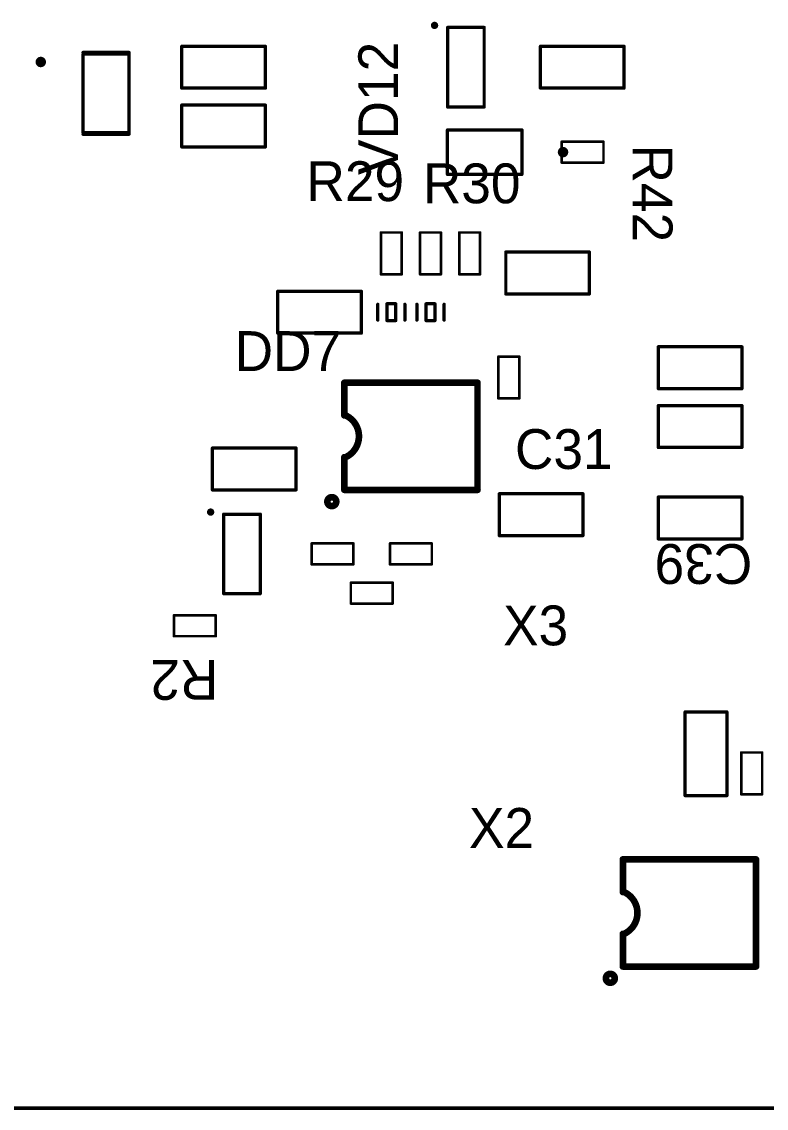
# Model space of a CAD drawing. Extents: x 3177 to 3597, y 105 to 402.
# Drawn here: x 3285.03 to 3313.54, y 282.22 to 323.81 of the extents above; entities that cross this region are included whole.
import ezdxf

# ---------------------------------------------------------------- set-up
doc = ezdxf.new("R2010")
doc.units = 0
doc.header["$MEASUREMENT"] = 0
doc.layers.get('0').update_dxf_attribs({"linetype": 'CONTINUOUS'})
for name, color, linetype in [('KeepOutLayer', 6, 'CONTINUOUS'), ('Mechanical13', 56, 'CONTINUOUS'), ('TopOverlay', 2, 'CONTINUOUS')]:
    doc.layers.add(name, color=color, linetype=linetype)

# ---------------------------------------------------------------- blocks, each defined once
blk = doc.blocks.new('CAP3216X125N_15')
at = {"layer": 'Mechanical13', "const_width": 0.127}
for points in [[(-1.6, 0.8), (-1.6, -0.8)], [(-1.6, 0.8), (1.6, 0.8)], [(1.6, 0.8), (1.6, -0.8)], [(-1.6, -0.8), (1.6, -0.8)]]:
    blk.add_lwpolyline(points, dxfattribs=at)
at = {"layer": 'Mechanical13', "const_width": 0.0635}
for points in [[(-1.632, 0.8, 1), (-1.568, 0.8, 1)], [(-1.632, 0.8, 1), (-1.568, 0.8, 1)], [(1.568, 0.8, 1), (1.632, 0.8, 1)], [(1.568, 0.8, 1), (1.632, 0.8, 1)], [(-1.632, -0.8, 1), (-1.568, -0.8, 1)], [(-1.632, -0.8, 1), (-1.568, -0.8, 1)], [(1.568, -0.8, 1), (1.632, -0.8, 1)], [(1.568, -0.8, 1), (1.632, -0.8, 1)]]:
    blk.add_lwpolyline(points, format="xyb", close=True, dxfattribs=at)
blk = doc.blocks.new('CAP3216X125N_18')
at = {"layer": 'Mechanical13', "const_width": 0.127}
for points in [[(-1.6, -0.8), (-1.6, 0.8)], [(-1.6, 0.8), (1.6, 0.8)], [(1.6, -0.8), (1.6, 0.8)], [(-1.6, -0.8), (1.6, -0.8)]]:
    blk.add_lwpolyline(points, dxfattribs=at)
at = {"layer": 'Mechanical13', "const_width": 0.0635}
for points in [[(-1.632, 0.8, 1), (-1.568, 0.8, 1)], [(-1.632, 0.8, 1), (-1.568, 0.8, 1)], [(1.568, 0.8, 1), (1.632, 0.8, 1)], [(1.568, 0.8, 1), (1.632, 0.8, 1)], [(-1.632, -0.8, 1), (-1.568, -0.8, 1)], [(-1.632, -0.8, 1), (-1.568, -0.8, 1)], [(1.568, -0.8, 1), (1.632, -0.8, 1)], [(1.568, -0.8, 1), (1.632, -0.8, 1)]]:
    blk.add_lwpolyline(points, format="xyb", close=True, dxfattribs=at)
blk = doc.blocks.new('CAP3216X125N_26')
at = {"layer": 'Mechanical13', "const_width": 0.127}
for points in [[(-1.6, -0.8), (-1.6, 0.8)], [(-1.6, 0.8), (1.6, 0.8)], [(1.6, -0.8), (1.6, 0.8)], [(-1.6, -0.8), (1.6, -0.8)]]:
    blk.add_lwpolyline(points, dxfattribs=at)
at = {"layer": 'Mechanical13', "const_width": 0.0635}
for points in [[(-1.632, 0.8, 1), (-1.568, 0.8, 1)], [(-1.632, 0.8, 1), (-1.568, 0.8, 1)], [(1.568, 0.8, 1), (1.632, 0.8, 1)], [(1.568, 0.8, 1), (1.632, 0.8, 1)], [(-1.632, -0.8, 1), (-1.568, -0.8, 1)], [(-1.632, -0.8, 1), (-1.568, -0.8, 1)], [(1.568, -0.8, 1), (1.632, -0.8, 1)], [(1.568, -0.8, 1), (1.632, -0.8, 1)]]:
    blk.add_lwpolyline(points, format="xyb", close=True, dxfattribs=at)
blk = doc.blocks.new('CAP3216X125N_29')
at = {"layer": 'Mechanical13', "const_width": 0.127}
for points in [[(-1.6, -0.8), (-1.6, 0.8)], [(-1.6, 0.8), (1.6, 0.8)], [(1.6, -0.8), (1.6, 0.8)], [(-1.6, -0.8), (1.6, -0.8)]]:
    blk.add_lwpolyline(points, dxfattribs=at)
at = {"layer": 'Mechanical13', "const_width": 0.0635}
for points in [[(-1.632, 0.8, 1), (-1.568, 0.8, 1)], [(-1.632, 0.8, 1), (-1.568, 0.8, 1)], [(1.568, 0.8, 1), (1.632, 0.8, 1)], [(1.568, 0.8, 1), (1.632, 0.8, 1)], [(-1.632, -0.8, 1), (-1.568, -0.8, 1)], [(-1.632, -0.8, 1), (-1.568, -0.8, 1)], [(1.568, -0.8, 1), (1.632, -0.8, 1)], [(1.568, -0.8, 1), (1.632, -0.8, 1)]]:
    blk.add_lwpolyline(points, format="xyb", close=True, dxfattribs=at)
blk = doc.blocks.new('CAP3216X125N_31')
at = {"layer": 'Mechanical13', "const_width": 0.127}
for points in [[(-1.6, -0.8), (-1.6, 0.8)], [(-1.6, 0.8), (1.6, 0.8)], [(1.6, -0.8), (1.6, 0.8)], [(-1.6, -0.8), (1.6, -0.8)]]:
    blk.add_lwpolyline(points, dxfattribs=at)
at = {"layer": 'Mechanical13', "const_width": 0.0635}
for points in [[(-1.632, 0.8, 1), (-1.568, 0.8, 1)], [(-1.632, 0.8, 1), (-1.568, 0.8, 1)], [(1.568, 0.8, 1), (1.632, 0.8, 1)], [(1.568, 0.8, 1), (1.632, 0.8, 1)], [(-1.632, -0.8, 1), (-1.568, -0.8, 1)], [(-1.632, -0.8, 1), (-1.568, -0.8, 1)], [(1.568, -0.8, 1), (1.632, -0.8, 1)], [(1.568, -0.8, 1), (1.632, -0.8, 1)]]:
    blk.add_lwpolyline(points, format="xyb", close=True, dxfattribs=at)
blk = doc.blocks.new('CAP3216X125N_38')
at = {"layer": 'Mechanical13', "const_width": 0.127}
for points in [[(-1.6, -0.8), (-1.6, 0.8)], [(-1.6, 0.8), (1.6, 0.8)], [(1.6, -0.8), (1.6, 0.8)], [(-1.6, -0.8), (1.6, -0.8)]]:
    blk.add_lwpolyline(points, dxfattribs=at)
at = {"layer": 'Mechanical13', "const_width": 0.0635}
for points in [[(-1.632, 0.8, 1), (-1.568, 0.8, 1)], [(-1.632, 0.8, 1), (-1.568, 0.8, 1)], [(1.568, 0.8, 1), (1.632, 0.8, 1)], [(1.568, 0.8, 1), (1.632, 0.8, 1)], [(-1.632, -0.8, 1), (-1.568, -0.8, 1)], [(-1.632, -0.8, 1), (-1.568, -0.8, 1)], [(1.568, -0.8, 1), (1.632, -0.8, 1)], [(1.568, -0.8, 1), (1.632, -0.8, 1)]]:
    blk.add_lwpolyline(points, format="xyb", close=True, dxfattribs=at)
blk = doc.blocks.new('CAP3216X125N_39')
at = {"layer": 'Mechanical13', "const_width": 0.127}
for points in [[(-1.6, 0.8), (-1.6, -0.8)], [(1.6, 0.8), (-1.6, 0.8)], [(1.6, 0.8), (1.6, -0.8)], [(1.6, -0.8), (-1.6, -0.8)]]:
    blk.add_lwpolyline(points, dxfattribs=at)
at = {"layer": 'Mechanical13', "const_width": 0.0635}
for points in [[(-1.632, 0.8, 1), (-1.568, 0.8, 1)], [(-1.632, 0.8, 1), (-1.568, 0.8, 1)], [(1.568, 0.8, 1), (1.632, 0.8, 1)], [(1.568, 0.8, 1), (1.632, 0.8, 1)], [(-1.632, -0.8, 1), (-1.568, -0.8, 1)], [(-1.632, -0.8, 1), (-1.568, -0.8, 1)], [(1.568, -0.8, 1), (1.632, -0.8, 1)], [(1.568, -0.8, 1), (1.632, -0.8, 1)]]:
    blk.add_lwpolyline(points, format="xyb", close=True, dxfattribs=at)
blk = doc.blocks.new('CAP3216X125N_40')
at = {"layer": 'Mechanical13', "const_width": 0.127}
for points in [[(-1.6, 0.8), (-1.6, -0.8)], [(1.6, 0.8), (-1.6, 0.8)], [(1.6, 0.8), (1.6, -0.8)], [(1.6, -0.8), (-1.6, -0.8)]]:
    blk.add_lwpolyline(points, dxfattribs=at)
at = {"layer": 'Mechanical13', "const_width": 0.0635}
for points in [[(-1.632, 0.8, 1), (-1.568, 0.8, 1)], [(-1.632, 0.8, 1), (-1.568, 0.8, 1)], [(1.568, 0.8, 1), (1.632, 0.8, 1)], [(1.568, 0.8, 1), (1.632, 0.8, 1)], [(-1.632, -0.8, 1), (-1.568, -0.8, 1)], [(-1.632, -0.8, 1), (-1.568, -0.8, 1)], [(1.568, -0.8, 1), (1.632, -0.8, 1)], [(1.568, -0.8, 1), (1.632, -0.8, 1)]]:
    blk.add_lwpolyline(points, format="xyb", close=True, dxfattribs=at)
blk = doc.blocks.new('CAP3216X125N_41')
at = {"layer": 'Mechanical13', "const_width": 0.127}
for points in [[(-1.6, -0.8), (-1.6, 0.8)], [(-1.6, 0.8), (1.6, 0.8)], [(1.6, -0.8), (1.6, 0.8)], [(-1.6, -0.8), (1.6, -0.8)]]:
    blk.add_lwpolyline(points, dxfattribs=at)
at = {"layer": 'Mechanical13', "const_width": 0.0635}
for points in [[(-1.632, 0.8, 1), (-1.568, 0.8, 1)], [(-1.632, 0.8, 1), (-1.568, 0.8, 1)], [(1.568, 0.8, 1), (1.632, 0.8, 1)], [(1.568, 0.8, 1), (1.632, 0.8, 1)], [(-1.632, -0.8, 1), (-1.568, -0.8, 1)], [(-1.632, -0.8, 1), (-1.568, -0.8, 1)], [(1.568, -0.8, 1), (1.632, -0.8, 1)], [(1.568, -0.8, 1), (1.632, -0.8, 1)]]:
    blk.add_lwpolyline(points, format="xyb", close=True, dxfattribs=at)
blk = doc.blocks.new('CAP3216X125N_42')
at = {"layer": 'Mechanical13', "const_width": 0.127}
for points in [[(-1.6, 0.8), (-1.6, -0.8)], [(1.6, 0.8), (-1.6, 0.8)], [(1.6, 0.8), (1.6, -0.8)], [(1.6, -0.8), (-1.6, -0.8)]]:
    blk.add_lwpolyline(points, dxfattribs=at)
at = {"layer": 'Mechanical13', "const_width": 0.0635}
for points in [[(-1.632, 0.8, 1), (-1.568, 0.8, 1)], [(-1.632, 0.8, 1), (-1.568, 0.8, 1)], [(1.568, 0.8, 1), (1.632, 0.8, 1)], [(1.568, 0.8, 1), (1.632, 0.8, 1)], [(-1.632, -0.8, 1), (-1.568, -0.8, 1)], [(-1.632, -0.8, 1), (-1.568, -0.8, 1)], [(1.568, -0.8, 1), (1.632, -0.8, 1)], [(1.568, -0.8, 1), (1.632, -0.8, 1)]]:
    blk.add_lwpolyline(points, format="xyb", close=True, dxfattribs=at)
blk = doc.blocks.new('CAP3216X125N_43')
at = {"layer": 'Mechanical13', "const_width": 0.127}
for points in [[(-1.6, 0.8), (-1.6, -0.8)], [(1.6, 0.8), (-1.6, 0.8)], [(1.6, 0.8), (1.6, -0.8)], [(1.6, -0.8), (-1.6, -0.8)]]:
    blk.add_lwpolyline(points, dxfattribs=at)
at = {"layer": 'Mechanical13', "const_width": 0.0635}
for points in [[(-1.632, 0.8, 1), (-1.568, 0.8, 1)], [(-1.632, 0.8, 1), (-1.568, 0.8, 1)], [(1.568, 0.8, 1), (1.632, 0.8, 1)], [(1.568, 0.8, 1), (1.632, 0.8, 1)], [(-1.632, -0.8, 1), (-1.568, -0.8, 1)], [(-1.632, -0.8, 1), (-1.568, -0.8, 1)], [(1.568, -0.8, 1), (1.632, -0.8, 1)], [(1.568, -0.8, 1), (1.632, -0.8, 1)]]:
    blk.add_lwpolyline(points, format="xyb", close=True, dxfattribs=at)
blk = doc.blocks.new('ESOP_8_L4_9_W3_9_P1_27_LS6_0_BL_EP_54')
at = {"layer": 'TopOverlay', "const_width": 0.254}
for points in [[(-2.288, 2.05), (2.812, 2.05)], [(-2.288, 0.8), (-2.288, 2.05)], [(2.811, -2.05), (2.811, 2.05)], [(-2.288, -2.05), (-2.288, -0.8)], [(-2.289, -2.05), (2.811, -2.05)]]:
    blk.add_lwpolyline(points, dxfattribs=at)
at = {"layer": 'TopOverlay'}
for points, const_width in [([(-2.352, 2.05, 1), (-2.225, 2.05, 1)], 0.127), ([(-2.352, 2.05, 1), (-2.225, 2.05, 1)], 0.127), ([(2.748, 2.05, 1), (2.875, 2.05, 1)], 0.127), ([(2.748, 2.05, 1), (2.875, 2.05, 1)], 0.127), ([(-2.352, 0.8, 1), (-2.225, 0.8, 1)], 0.127), ([(-2.302, 0.8, 1), (-2.175, 0.8, 1)], 0.127), ([(-2.352, -0.8, 1), (-2.225, -0.8, 1)], 0.127), ([(-2.302, -0.8, 1), (-2.175, -0.8, 1)], 0.127), ([(-2.352, -2.05, 1), (-2.225, -2.05, 1)], 0.127), ([(-2.352, -2.05, 1), (-2.225, -2.05, 1)], 0.127), ([(2.748, -2.05, 1), (2.875, -2.05, 1)], 0.127), ([(2.748, -2.05, 1), (2.875, -2.05, 1)], 0.127), ([(-2.598, -2.5, 1), (-2.939, -2.5, 1)], 0.254), ([(-3.002, -2.5, 1), (-2.875, -2.5, 1)], 0.127), ([(-2.662, -2.5, 1), (-2.535, -2.5, 1)], 0.127)]:
    blk.add_lwpolyline(points, format="xyb", close=True, dxfattribs=dict(at, const_width=const_width))
at = {"layer": 'TopOverlay', "const_width": 0.254}
blk.add_lwpolyline([(-2.238, 0.8, -0.63549), (-2.238, -0.8)], format="xyb", dxfattribs=at)
blk = doc.blocks.new('SOT95P280X145_5N_56')
at = {"layer": 'Mechanical13'}
for points, const_width in [([(-2.4, 1.2, 1), (-2.6, 1.2, 1)], 0.2), ([(-2.65, 1.2, 1), (-2.55, 1.2, 1)], 0.1), ([(-2.45, 1.2, 1), (-2.35, 1.2, 1)], 0.1), ([(-0.912, 1.5, 1), (-0.848, 1.5, 1)], 0.0635), ([(-0.912, 1.5, 1), (-0.848, 1.5, 1)], 0.0635), ([(0.848, 1.5, 1), (0.912, 1.5, 1)], 0.0635), ([(0.848, 1.5, 1), (0.912, 1.5, 1)], 0.0635), ([(-0.912, -1.5, 1), (-0.848, -1.5, 1)], 0.0635), ([(-0.912, -1.5, 1), (-0.848, -1.5, 1)], 0.0635), ([(0.848, -1.5, 1), (0.912, -1.5, 1)], 0.0635), ([(0.848, -1.5, 1), (0.912, -1.5, 1)], 0.0635)]:
    blk.add_lwpolyline(points, format="xyb", close=True, dxfattribs=dict(at, const_width=const_width))
at = {"layer": 'Mechanical13', "const_width": 0.127}
for points in [[(-0.88, 1.5), (0.88, 1.5)], [(-0.88, -1.5), (-0.88, 1.5)], [(0.88, -1.5), (0.88, 1.5)], [(-0.88, -1.5), (0.88, -1.5)]]:
    blk.add_lwpolyline(points, dxfattribs=at)
at = {"layer": 'TopOverlay'}
for points, const_width in [([(-2.4, 1.2, 1), (-2.6, 1.2, 1)], 0.2), ([(-2.65, 1.2, 1), (-2.55, 1.2, 1)], 0.1), ([(-2.45, 1.2, 1), (-2.35, 1.2, 1)], 0.1), ([(-0.912, 1.564, 1), (-0.848, 1.564, 1)], 0.0635), ([(0.848, 1.564, 1), (0.912, 1.564, 1)], 0.0635), ([(-0.912, -1.564, 1), (-0.848, -1.564, 1)], 0.0635), ([(0.848, -1.564, 1), (0.912, -1.564, 1)], 0.0635)]:
    blk.add_lwpolyline(points, format="xyb", close=True, dxfattribs=dict(at, const_width=const_width))
at = {"layer": 'TopOverlay', "const_width": 0.127}
for points in [[(-0.88, 1.564), (0.88, 1.564)], [(-0.88, -1.564), (0.88, -1.564)]]:
    blk.add_lwpolyline(points, dxfattribs=at)
blk = doc.blocks.new('ESOP_8_L4_9_W3_9_P1_27_LS6_0_BL_EP_57')
at = {"layer": 'TopOverlay', "const_width": 0.254}
for points in [[(-2.288, 2.05), (2.812, 2.05)], [(-2.288, 0.8), (-2.288, 2.05)], [(2.811, -2.05), (2.811, 2.05)], [(-2.288, -2.05), (-2.288, -0.8)], [(-2.289, -2.05), (2.811, -2.05)]]:
    blk.add_lwpolyline(points, dxfattribs=at)
at = {"layer": 'TopOverlay'}
for points, const_width in [([(-2.352, 2.05, 1), (-2.225, 2.05, 1)], 0.127), ([(-2.352, 2.05, 1), (-2.225, 2.05, 1)], 0.127), ([(2.748, 2.05, 1), (2.875, 2.05, 1)], 0.127), ([(2.748, 2.05, 1), (2.875, 2.05, 1)], 0.127), ([(-2.352, 0.8, 1), (-2.225, 0.8, 1)], 0.127), ([(-2.302, 0.8, 1), (-2.175, 0.8, 1)], 0.127), ([(-2.352, -0.8, 1), (-2.225, -0.8, 1)], 0.127), ([(-2.302, -0.8, 1), (-2.175, -0.8, 1)], 0.127), ([(-2.352, -2.05, 1), (-2.225, -2.05, 1)], 0.127), ([(-2.352, -2.05, 1), (-2.225, -2.05, 1)], 0.127), ([(2.748, -2.05, 1), (2.875, -2.05, 1)], 0.127), ([(2.748, -2.05, 1), (2.875, -2.05, 1)], 0.127), ([(-2.598, -2.5, 1), (-2.939, -2.5, 1)], 0.254), ([(-3.002, -2.5, 1), (-2.875, -2.5, 1)], 0.127), ([(-2.662, -2.5, 1), (-2.535, -2.5, 1)], 0.127)]:
    blk.add_lwpolyline(points, format="xyb", close=True, dxfattribs=dict(at, const_width=const_width))
at = {"layer": 'TopOverlay', "const_width": 0.254}
blk.add_lwpolyline([(-2.238, 0.8, -0.63549), (-2.238, -0.8)], format="xyb", dxfattribs=at)
blk = doc.blocks.new('___0603_62')
at = {"layer": 'KeepOutLayer', "const_width": 0.1}
for points in [[(-0.8, 0.4), (-0.8, -0.4)], [(0.8, 0.4), (-0.8, 0.4)], [(0.8, 0.4), (0.8, -0.4)], [(0.8, -0.4), (-0.8, -0.4)]]:
    blk.add_lwpolyline(points, dxfattribs=at)
at = {"layer": 'KeepOutLayer', "const_width": 0.05}
for points in [[(-0.825, 0.4, 1), (-0.775, 0.4, 1)], [(-0.825, 0.4, 1), (-0.775, 0.4, 1)], [(0.775, 0.4, 1), (0.825, 0.4, 1)], [(0.775, 0.4, 1), (0.825, 0.4, 1)], [(-0.825, -0.4, 1), (-0.775, -0.4, 1)], [(-0.825, -0.4, 1), (-0.775, -0.4, 1)], [(0.775, -0.4, 1), (0.825, -0.4, 1)], [(0.775, -0.4, 1), (0.825, -0.4, 1)]]:
    blk.add_lwpolyline(points, format="xyb", close=True, dxfattribs=at)
at = {"layer": 'TopOverlay', "const_width": 0.1}
for points in [[(0.25, 0.4), (-0.25, 0.4)], [(0.25, -0.4), (-0.25, -0.4)]]:
    blk.add_lwpolyline(points, dxfattribs=at)
at = {"layer": 'TopOverlay', "const_width": 0.05}
for points in [[(-0.275, 0.4, 1), (-0.225, 0.4, 1)], [(0.225, 0.4, 1), (0.275, 0.4, 1)], [(-0.275, -0.4, 1), (-0.225, -0.4, 1)], [(0.225, -0.4, 1), (0.275, -0.4, 1)]]:
    blk.add_lwpolyline(points, format="xyb", close=True, dxfattribs=at)
blk = doc.blocks.new('___0603_63')
at = {"layer": 'KeepOutLayer', "const_width": 0.1}
for points in [[(-0.8, -0.4), (-0.8, 0.4)], [(-0.8, 0.4), (0.8, 0.4)], [(0.8, -0.4), (0.8, 0.4)], [(-0.8, -0.4), (0.8, -0.4)]]:
    blk.add_lwpolyline(points, dxfattribs=at)
at = {"layer": 'KeepOutLayer', "const_width": 0.05}
for points in [[(-0.825, 0.4, 1), (-0.775, 0.4, 1)], [(-0.825, 0.4, 1), (-0.775, 0.4, 1)], [(0.775, 0.4, 1), (0.825, 0.4, 1)], [(0.775, 0.4, 1), (0.825, 0.4, 1)], [(-0.825, -0.4, 1), (-0.775, -0.4, 1)], [(-0.825, -0.4, 1), (-0.775, -0.4, 1)], [(0.775, -0.4, 1), (0.825, -0.4, 1)], [(0.775, -0.4, 1), (0.825, -0.4, 1)]]:
    blk.add_lwpolyline(points, format="xyb", close=True, dxfattribs=at)
at = {"layer": 'TopOverlay', "const_width": 0.1}
for points in [[(-0.25, 0.4), (0.25, 0.4)], [(-0.25, -0.4), (0.25, -0.4)]]:
    blk.add_lwpolyline(points, dxfattribs=at)
at = {"layer": 'TopOverlay', "const_width": 0.05}
for points in [[(-0.275, 0.4, 1), (-0.225, 0.4, 1)], [(0.225, 0.4, 1), (0.275, 0.4, 1)], [(-0.275, -0.4, 1), (-0.225, -0.4, 1)], [(0.225, -0.4, 1), (0.275, -0.4, 1)]]:
    blk.add_lwpolyline(points, format="xyb", close=True, dxfattribs=at)
blk = doc.blocks.new('___0603_68')
at = {"layer": 'KeepOutLayer', "const_width": 0.1}
for points in [[(-0.8, 0.4), (-0.8, -0.4)], [(-0.8, 0.4), (0.8, 0.4)], [(0.8, 0.4), (0.8, -0.4)], [(-0.8, -0.4), (0.8, -0.4)]]:
    blk.add_lwpolyline(points, dxfattribs=at)
at = {"layer": 'KeepOutLayer', "const_width": 0.05}
for points in [[(-0.825, 0.4, 1), (-0.775, 0.4, 1)], [(-0.825, 0.4, 1), (-0.775, 0.4, 1)], [(0.775, 0.4, 1), (0.825, 0.4, 1)], [(0.775, 0.4, 1), (0.825, 0.4, 1)], [(-0.825, -0.4, 1), (-0.775, -0.4, 1)], [(-0.825, -0.4, 1), (-0.775, -0.4, 1)], [(0.775, -0.4, 1), (0.825, -0.4, 1)], [(0.775, -0.4, 1), (0.825, -0.4, 1)]]:
    blk.add_lwpolyline(points, format="xyb", close=True, dxfattribs=at)
at = {"layer": 'TopOverlay', "const_width": 0.1}
for points in [[(-0.25, 0.4), (0.25, 0.4)], [(-0.25, -0.4), (0.25, -0.4)]]:
    blk.add_lwpolyline(points, dxfattribs=at)
at = {"layer": 'TopOverlay', "const_width": 0.05}
for points in [[(-0.275, 0.4, 1), (-0.225, 0.4, 1)], [(0.225, 0.4, 1), (0.275, 0.4, 1)], [(-0.275, -0.4, 1), (-0.225, -0.4, 1)], [(0.225, -0.4, 1), (0.275, -0.4, 1)]]:
    blk.add_lwpolyline(points, format="xyb", close=True, dxfattribs=at)
blk = doc.blocks.new('___0603_79')
at = {"layer": 'KeepOutLayer', "const_width": 0.1}
for points in [[(-0.8, 0.4), (-0.8, -0.4)], [(0.8, 0.4), (-0.8, 0.4)], [(0.8, 0.4), (0.8, -0.4)], [(0.8, -0.4), (-0.8, -0.4)]]:
    blk.add_lwpolyline(points, dxfattribs=at)
at = {"layer": 'KeepOutLayer', "const_width": 0.05}
for points in [[(-0.825, 0.4, 1), (-0.775, 0.4, 1)], [(-0.825, 0.4, 1), (-0.775, 0.4, 1)], [(0.775, 0.4, 1), (0.825, 0.4, 1)], [(0.775, 0.4, 1), (0.825, 0.4, 1)], [(-0.825, -0.4, 1), (-0.775, -0.4, 1)], [(-0.825, -0.4, 1), (-0.775, -0.4, 1)], [(0.775, -0.4, 1), (0.825, -0.4, 1)], [(0.775, -0.4, 1), (0.825, -0.4, 1)]]:
    blk.add_lwpolyline(points, format="xyb", close=True, dxfattribs=at)
at = {"layer": 'TopOverlay', "const_width": 0.1}
for points in [[(0.25, 0.4), (-0.25, 0.4)], [(0.25, -0.4), (-0.25, -0.4)]]:
    blk.add_lwpolyline(points, dxfattribs=at)
at = {"layer": 'TopOverlay', "const_width": 0.05}
for points in [[(-0.275, 0.4, 1), (-0.225, 0.4, 1)], [(0.225, 0.4, 1), (0.275, 0.4, 1)], [(-0.275, -0.4, 1), (-0.225, -0.4, 1)], [(0.225, -0.4, 1), (0.275, -0.4, 1)]]:
    blk.add_lwpolyline(points, format="xyb", close=True, dxfattribs=at)
blk = doc.blocks.new('___0603_80')
at = {"layer": 'KeepOutLayer', "const_width": 0.1}
for points in [[(-0.8, 0.4), (-0.8, -0.4)], [(0.8, 0.4), (-0.8, 0.4)], [(0.8, 0.4), (0.8, -0.4)], [(0.8, -0.4), (-0.8, -0.4)]]:
    blk.add_lwpolyline(points, dxfattribs=at)
at = {"layer": 'KeepOutLayer', "const_width": 0.05}
for points in [[(-0.825, 0.4, 1), (-0.775, 0.4, 1)], [(-0.825, 0.4, 1), (-0.775, 0.4, 1)], [(0.775, 0.4, 1), (0.825, 0.4, 1)], [(0.775, 0.4, 1), (0.825, 0.4, 1)], [(-0.825, -0.4, 1), (-0.775, -0.4, 1)], [(-0.825, -0.4, 1), (-0.775, -0.4, 1)], [(0.775, -0.4, 1), (0.825, -0.4, 1)], [(0.775, -0.4, 1), (0.825, -0.4, 1)]]:
    blk.add_lwpolyline(points, format="xyb", close=True, dxfattribs=at)
at = {"layer": 'TopOverlay', "const_width": 0.1}
for points in [[(0.25, 0.4), (-0.25, 0.4)], [(0.25, -0.4), (-0.25, -0.4)]]:
    blk.add_lwpolyline(points, dxfattribs=at)
at = {"layer": 'TopOverlay', "const_width": 0.05}
for points in [[(-0.275, 0.4, 1), (-0.225, 0.4, 1)], [(0.225, 0.4, 1), (0.275, 0.4, 1)], [(-0.275, -0.4, 1), (-0.225, -0.4, 1)], [(0.225, -0.4, 1), (0.275, -0.4, 1)]]:
    blk.add_lwpolyline(points, format="xyb", close=True, dxfattribs=at)
blk = doc.blocks.new('___0603_88')
at = {"layer": 'KeepOutLayer', "const_width": 0.1}
for points in [[(-0.8, 0.4), (-0.8, -0.4)], [(-0.8, 0.4), (0.8, 0.4)], [(0.8, 0.4), (0.8, -0.4)], [(-0.8, -0.4), (0.8, -0.4)]]:
    blk.add_lwpolyline(points, dxfattribs=at)
at = {"layer": 'KeepOutLayer', "const_width": 0.05}
for points in [[(-0.825, 0.4, 1), (-0.775, 0.4, 1)], [(-0.825, 0.4, 1), (-0.775, 0.4, 1)], [(0.775, 0.4, 1), (0.825, 0.4, 1)], [(0.775, 0.4, 1), (0.825, 0.4, 1)], [(-0.825, -0.4, 1), (-0.775, -0.4, 1)], [(-0.825, -0.4, 1), (-0.775, -0.4, 1)], [(0.775, -0.4, 1), (0.825, -0.4, 1)], [(0.775, -0.4, 1), (0.825, -0.4, 1)]]:
    blk.add_lwpolyline(points, format="xyb", close=True, dxfattribs=at)
at = {"layer": 'TopOverlay', "const_width": 0.1}
for points in [[(-0.25, 0.4), (0.25, 0.4)], [(-0.25, -0.4), (0.25, -0.4)]]:
    blk.add_lwpolyline(points, dxfattribs=at)
at = {"layer": 'TopOverlay', "const_width": 0.05}
for points in [[(-0.275, 0.4, 1), (-0.225, 0.4, 1)], [(0.225, 0.4, 1), (0.275, 0.4, 1)], [(-0.275, -0.4, 1), (-0.225, -0.4, 1)], [(0.225, -0.4, 1), (0.275, -0.4, 1)]]:
    blk.add_lwpolyline(points, format="xyb", close=True, dxfattribs=at)
blk = doc.blocks.new('___0603_89')
at = {"layer": 'KeepOutLayer', "const_width": 0.1}
for points in [[(-0.8, 0.4), (-0.8, -0.4)], [(-0.8, 0.4), (0.8, 0.4)], [(0.8, 0.4), (0.8, -0.4)], [(-0.8, -0.4), (0.8, -0.4)]]:
    blk.add_lwpolyline(points, dxfattribs=at)
at = {"layer": 'KeepOutLayer', "const_width": 0.05}
for points in [[(-0.825, 0.4, 1), (-0.775, 0.4, 1)], [(-0.825, 0.4, 1), (-0.775, 0.4, 1)], [(0.775, 0.4, 1), (0.825, 0.4, 1)], [(0.775, 0.4, 1), (0.825, 0.4, 1)], [(-0.825, -0.4, 1), (-0.775, -0.4, 1)], [(-0.825, -0.4, 1), (-0.775, -0.4, 1)], [(0.775, -0.4, 1), (0.825, -0.4, 1)], [(0.775, -0.4, 1), (0.825, -0.4, 1)]]:
    blk.add_lwpolyline(points, format="xyb", close=True, dxfattribs=at)
at = {"layer": 'TopOverlay', "const_width": 0.1}
for points in [[(-0.25, 0.4), (0.25, 0.4)], [(-0.25, -0.4), (0.25, -0.4)]]:
    blk.add_lwpolyline(points, dxfattribs=at)
at = {"layer": 'TopOverlay', "const_width": 0.05}
for points in [[(-0.275, 0.4, 1), (-0.225, 0.4, 1)], [(0.225, 0.4, 1), (0.275, 0.4, 1)], [(-0.275, -0.4, 1), (-0.225, -0.4, 1)], [(0.225, -0.4, 1), (0.275, -0.4, 1)]]:
    blk.add_lwpolyline(points, format="xyb", close=True, dxfattribs=at)
blk = doc.blocks.new('___0603_90')
at = {"layer": 'KeepOutLayer', "const_width": 0.1}
for points in [[(-0.8, 0.4), (-0.8, -0.4)], [(-0.8, 0.4), (0.8, 0.4)], [(0.8, 0.4), (0.8, -0.4)], [(-0.8, -0.4), (0.8, -0.4)]]:
    blk.add_lwpolyline(points, dxfattribs=at)
at = {"layer": 'KeepOutLayer', "const_width": 0.05}
for points in [[(-0.825, 0.4, 1), (-0.775, 0.4, 1)], [(-0.825, 0.4, 1), (-0.775, 0.4, 1)], [(0.775, 0.4, 1), (0.825, 0.4, 1)], [(0.775, 0.4, 1), (0.825, 0.4, 1)], [(-0.825, -0.4, 1), (-0.775, -0.4, 1)], [(-0.825, -0.4, 1), (-0.775, -0.4, 1)], [(0.775, -0.4, 1), (0.825, -0.4, 1)], [(0.775, -0.4, 1), (0.825, -0.4, 1)]]:
    blk.add_lwpolyline(points, format="xyb", close=True, dxfattribs=at)
at = {"layer": 'TopOverlay', "const_width": 0.1}
for points in [[(-0.25, 0.4), (0.25, 0.4)], [(-0.25, -0.4), (0.25, -0.4)]]:
    blk.add_lwpolyline(points, dxfattribs=at)
at = {"layer": 'TopOverlay', "const_width": 0.05}
for points in [[(-0.275, 0.4, 1), (-0.225, 0.4, 1)], [(0.225, 0.4, 1), (0.275, 0.4, 1)], [(-0.275, -0.4, 1), (-0.225, -0.4, 1)], [(0.225, -0.4, 1), (0.275, -0.4, 1)]]:
    blk.add_lwpolyline(points, format="xyb", close=True, dxfattribs=at)
blk = doc.blocks.new('___0603_91')
at = {"layer": 'KeepOutLayer', "const_width": 0.1}
for points in [[(-0.8, 0.4), (-0.8, -0.4)], [(-0.8, 0.4), (0.8, 0.4)], [(0.8, 0.4), (0.8, -0.4)], [(-0.8, -0.4), (0.8, -0.4)]]:
    blk.add_lwpolyline(points, dxfattribs=at)
at = {"layer": 'KeepOutLayer', "const_width": 0.05}
for points in [[(-0.825, 0.4, 1), (-0.775, 0.4, 1)], [(-0.825, 0.4, 1), (-0.775, 0.4, 1)], [(0.775, 0.4, 1), (0.825, 0.4, 1)], [(0.775, 0.4, 1), (0.825, 0.4, 1)], [(-0.825, -0.4, 1), (-0.775, -0.4, 1)], [(-0.825, -0.4, 1), (-0.775, -0.4, 1)], [(0.775, -0.4, 1), (0.825, -0.4, 1)], [(0.775, -0.4, 1), (0.825, -0.4, 1)]]:
    blk.add_lwpolyline(points, format="xyb", close=True, dxfattribs=at)
at = {"layer": 'TopOverlay', "const_width": 0.1}
for points in [[(-0.25, 0.4), (0.25, 0.4)], [(-0.25, -0.4), (0.25, -0.4)]]:
    blk.add_lwpolyline(points, dxfattribs=at)
at = {"layer": 'TopOverlay', "const_width": 0.05}
for points in [[(-0.275, 0.4, 1), (-0.225, 0.4, 1)], [(0.225, 0.4, 1), (0.275, 0.4, 1)], [(-0.275, -0.4, 1), (-0.225, -0.4, 1)], [(0.225, -0.4, 1), (0.275, -0.4, 1)]]:
    blk.add_lwpolyline(points, format="xyb", close=True, dxfattribs=at)
blk = doc.blocks.new('___0603_102')
at = {"layer": 'KeepOutLayer', "const_width": 0.1}
for points in [[(-0.8, -0.4), (-0.8, 0.4)], [(-0.8, 0.4), (0.8, 0.4)], [(0.8, -0.4), (0.8, 0.4)], [(-0.8, -0.4), (0.8, -0.4)]]:
    blk.add_lwpolyline(points, dxfattribs=at)
at = {"layer": 'KeepOutLayer', "const_width": 0.05}
for points in [[(-0.825, 0.4, 1), (-0.775, 0.4, 1)], [(-0.825, 0.4, 1), (-0.775, 0.4, 1)], [(0.775, 0.4, 1), (0.825, 0.4, 1)], [(0.775, 0.4, 1), (0.825, 0.4, 1)], [(-0.825, -0.4, 1), (-0.775, -0.4, 1)], [(-0.825, -0.4, 1), (-0.775, -0.4, 1)], [(0.775, -0.4, 1), (0.825, -0.4, 1)], [(0.775, -0.4, 1), (0.825, -0.4, 1)]]:
    blk.add_lwpolyline(points, format="xyb", close=True, dxfattribs=at)
at = {"layer": 'TopOverlay', "const_width": 0.1}
for points in [[(-0.25, 0.4), (0.25, 0.4)], [(-0.25, -0.4), (0.25, -0.4)]]:
    blk.add_lwpolyline(points, dxfattribs=at)
at = {"layer": 'TopOverlay', "const_width": 0.05}
for points in [[(-0.275, 0.4, 1), (-0.225, 0.4, 1)], [(0.225, 0.4, 1), (0.275, 0.4, 1)], [(-0.275, -0.4, 1), (-0.225, -0.4, 1)], [(0.225, -0.4, 1), (0.275, -0.4, 1)]]:
    blk.add_lwpolyline(points, format="xyb", close=True, dxfattribs=at)
blk = doc.blocks.new('BEADC0603X33N_115')
at = {"layer": 'Mechanical13', "const_width": 0.127}
for points in [[(-0.32, -0.17), (-0.32, 0.17)], [(0.32, 0.17), (-0.32, 0.17)], [(0.32, -0.17), (0.32, 0.17)], [(0.32, -0.17), (-0.32, -0.17)]]:
    blk.add_lwpolyline(points, dxfattribs=at)
at = {"layer": 'Mechanical13', "const_width": 0.0635}
for points in [[(-0.352, 0.17, 1), (-0.288, 0.17, 1)], [(-0.352, 0.17, 1), (-0.288, 0.17, 1)], [(0.288, 0.17, 1), (0.352, 0.17, 1)], [(0.288, 0.17, 1), (0.352, 0.17, 1)], [(-0.352, -0.17, 1), (-0.288, -0.17, 1)], [(-0.352, -0.17, 1), (-0.288, -0.17, 1)], [(0.288, -0.17, 1), (0.352, -0.17, 1)], [(0.288, -0.17, 1), (0.352, -0.17, 1)]]:
    blk.add_lwpolyline(points, format="xyb", close=True, dxfattribs=at)
at = {"layer": 'TopOverlay', "const_width": 0.127}
for points in [[(0.3, 0.52), (-0.3, 0.52)], [(0.3, -0.52), (-0.3, -0.52)]]:
    blk.add_lwpolyline(points, dxfattribs=at)
at = {"layer": 'TopOverlay', "const_width": 0.0635}
for points in [[(-0.332, 0.52, 1), (-0.268, 0.52, 1)], [(0.268, 0.52, 1), (0.332, 0.52, 1)], [(-0.332, -0.52, 1), (-0.268, -0.52, 1)], [(0.268, -0.52, 1), (0.332, -0.52, 1)]]:
    blk.add_lwpolyline(points, format="xyb", close=True, dxfattribs=at)
blk = doc.blocks.new('BEADC0603X33N_116')
at = {"layer": 'Mechanical13', "const_width": 0.127}
for points in [[(-0.32, -0.17), (-0.32, 0.17)], [(0.32, 0.17), (-0.32, 0.17)], [(0.32, -0.17), (0.32, 0.17)], [(0.32, -0.17), (-0.32, -0.17)]]:
    blk.add_lwpolyline(points, dxfattribs=at)
at = {"layer": 'Mechanical13', "const_width": 0.0635}
for points in [[(-0.352, 0.17, 1), (-0.288, 0.17, 1)], [(-0.352, 0.17, 1), (-0.288, 0.17, 1)], [(0.288, 0.17, 1), (0.352, 0.17, 1)], [(0.288, 0.17, 1), (0.352, 0.17, 1)], [(-0.352, -0.17, 1), (-0.288, -0.17, 1)], [(-0.352, -0.17, 1), (-0.288, -0.17, 1)], [(0.288, -0.17, 1), (0.352, -0.17, 1)], [(0.288, -0.17, 1), (0.352, -0.17, 1)]]:
    blk.add_lwpolyline(points, format="xyb", close=True, dxfattribs=at)
at = {"layer": 'TopOverlay', "const_width": 0.127}
for points in [[(0.3, 0.52), (-0.3, 0.52)], [(0.3, -0.52), (-0.3, -0.52)]]:
    blk.add_lwpolyline(points, dxfattribs=at)
at = {"layer": 'TopOverlay', "const_width": 0.0635}
for points in [[(-0.332, 0.52, 1), (-0.268, 0.52, 1)], [(0.268, 0.52, 1), (0.332, 0.52, 1)], [(-0.332, -0.52, 1), (-0.268, -0.52, 1)], [(0.268, -0.52, 1), (0.332, -0.52, 1)]]:
    blk.add_lwpolyline(points, format="xyb", close=True, dxfattribs=at)
blk = doc.blocks.new('SOD3715X145N_119')
at = {"layer": 'Mechanical13', "const_width": 0.127}
for points in [[(1.425, 0.85), (-1.425, 0.85)], [(-1.425, 0.85), (-1.425, -0.85)], [(1.425, 0.85), (1.425, -0.85)], [(1.425, -0.85), (-1.425, -0.85)]]:
    blk.add_lwpolyline(points, dxfattribs=at)
at = {"layer": 'Mechanical13'}
for points, const_width in [([(-1.457, 0.85, 1), (-1.393, 0.85, 1)], 0.0635), ([(-1.457, 0.85, 1), (-1.393, 0.85, 1)], 0.0635), ([(1.393, 0.85, 1), (1.457, 0.85, 1)], 0.0635), ([(1.393, 0.85, 1), (1.457, 0.85, 1)], 0.0635), ([(-2.9, 0, 1), (-3.1, 0, 1)], 0.2), ([(-3.15, 0, 1), (-3.05, 0, 1)], 0.1), ([(-2.95, 0, 1), (-2.85, 0, 1)], 0.1), ([(-1.457, -0.85, 1), (-1.393, -0.85, 1)], 0.0635), ([(-1.457, -0.85, 1), (-1.393, -0.85, 1)], 0.0635), ([(1.393, -0.85, 1), (1.457, -0.85, 1)], 0.0635), ([(1.393, -0.85, 1), (1.457, -0.85, 1)], 0.0635)]:
    blk.add_lwpolyline(points, format="xyb", close=True, dxfattribs=dict(at, const_width=const_width))
at = {"layer": 'TopOverlay', "const_width": 0.127}
for points in [[(1.425, 0.85), (-1.425, 0.85)], [(1.425, -0.85), (-1.425, -0.85)]]:
    blk.add_lwpolyline(points, dxfattribs=at)
at = {"layer": 'TopOverlay'}
for points, const_width in [([(-1.457, 0.85, 1), (-1.393, 0.85, 1)], 0.0635), ([(1.393, 0.85, 1), (1.457, 0.85, 1)], 0.0635), ([(-2.9, 0, 1), (-3.1, 0, 1)], 0.2), ([(-3.15, 0, 1), (-3.05, 0, 1)], 0.1), ([(-2.95, 0, 1), (-2.85, 0, 1)], 0.1), ([(-1.457, -0.85, 1), (-1.393, -0.85, 1)], 0.0635), ([(1.393, -0.85, 1), (1.457, -0.85, 1)], 0.0635)]:
    blk.add_lwpolyline(points, format="xyb", close=True, dxfattribs=dict(at, const_width=const_width))
blk = doc.blocks.new('SOT23_3P96_237X112L42X44_121')
at = {"layer": 'Mechanical13', "const_width": 0.127}
for points in [[(-0.7, -1.52), (-0.7, 1.52)], [(-0.7, 1.52), (0.7, 1.52)], [(0.7, -1.52), (0.7, 1.52)], [(-0.7, -1.52), (0.7, -1.52)]]:
    blk.add_lwpolyline(points, dxfattribs=at)
at = {"layer": 'Mechanical13', "const_width": 0.0635}
for points in [[(-0.732, 1.52, 1), (-0.668, 1.52, 1)], [(-0.732, 1.52, 1), (-0.668, 1.52, 1)], [(0.668, 1.52, 1), (0.732, 1.52, 1)], [(0.668, 1.52, 1), (0.732, 1.52, 1)], [(-0.732, -1.52, 1), (-0.668, -1.52, 1)], [(-0.732, -1.52, 1), (-0.668, -1.52, 1)], [(0.668, -1.52, 1), (0.732, -1.52, 1)], [(0.668, -1.52, 1), (0.732, -1.52, 1)]]:
    blk.add_lwpolyline(points, format="xyb", close=True, dxfattribs=at)
at = {"layer": 'TopOverlay'}
for points, const_width in [([(-1.13, 1.6, 1), (-1.27, 1.6, 1)], 0.14), ([(-1.305, 1.6, 1), (-1.235, 1.6, 1)], 0.07), ([(-1.165, 1.6, 1), (-1.095, 1.6, 1)], 0.07), ([(-0.732, 1.52, 1), (-0.668, 1.52, 1)], 0.0635), ([(0.668, 1.52, 1), (0.732, 1.52, 1)], 0.0635), ([(0.668, 1.52, 1), (0.732, 1.52, 1)], 0.0635), ([(0.668, 0.58, 1), (0.732, 0.58, 1)], 0.0635), ([(0.668, -0.58, 1), (0.732, -0.58, 1)], 0.0635), ([(-0.732, -1.52, 1), (-0.668, -1.52, 1)], 0.0635), ([(0.668, -1.52, 1), (0.732, -1.52, 1)], 0.0635), ([(0.668, -1.52, 1), (0.732, -1.52, 1)], 0.0635)]:
    blk.add_lwpolyline(points, format="xyb", close=True, dxfattribs=dict(at, const_width=const_width))
at = {"layer": 'TopOverlay', "const_width": 0.127}
for points in [[(-0.7, 1.52), (0.7, 1.52)], [(0.7, 0.58), (0.7, 1.52)], [(0.7, -1.52), (0.7, -0.58)], [(-0.7, -1.52), (0.7, -1.52)]]:
    blk.add_lwpolyline(points, dxfattribs=at)
blk = doc.blocks.new('SOT23_3P96_237X112L42X44_127')
at = {"layer": 'Mechanical13', "const_width": 0.127}
for points in [[(-0.7, -1.52), (-0.7, 1.52)], [(-0.7, 1.52), (0.7, 1.52)], [(0.7, -1.52), (0.7, 1.52)], [(-0.7, -1.52), (0.7, -1.52)]]:
    blk.add_lwpolyline(points, dxfattribs=at)
at = {"layer": 'Mechanical13', "const_width": 0.0635}
for points in [[(-0.732, 1.52, 1), (-0.668, 1.52, 1)], [(-0.732, 1.52, 1), (-0.668, 1.52, 1)], [(0.668, 1.52, 1), (0.732, 1.52, 1)], [(0.668, 1.52, 1), (0.732, 1.52, 1)], [(-0.732, -1.52, 1), (-0.668, -1.52, 1)], [(-0.732, -1.52, 1), (-0.668, -1.52, 1)], [(0.668, -1.52, 1), (0.732, -1.52, 1)], [(0.668, -1.52, 1), (0.732, -1.52, 1)]]:
    blk.add_lwpolyline(points, format="xyb", close=True, dxfattribs=at)
at = {"layer": 'TopOverlay'}
for points, const_width in [([(-1.13, 1.6, 1), (-1.27, 1.6, 1)], 0.14), ([(-1.305, 1.6, 1), (-1.235, 1.6, 1)], 0.07), ([(-1.165, 1.6, 1), (-1.095, 1.6, 1)], 0.07), ([(-0.732, 1.52, 1), (-0.668, 1.52, 1)], 0.0635), ([(0.668, 1.52, 1), (0.732, 1.52, 1)], 0.0635), ([(0.668, 1.52, 1), (0.732, 1.52, 1)], 0.0635), ([(0.668, 0.58, 1), (0.732, 0.58, 1)], 0.0635), ([(0.668, -0.58, 1), (0.732, -0.58, 1)], 0.0635), ([(-0.732, -1.52, 1), (-0.668, -1.52, 1)], 0.0635), ([(0.668, -1.52, 1), (0.732, -1.52, 1)], 0.0635), ([(0.668, -1.52, 1), (0.732, -1.52, 1)], 0.0635)]:
    blk.add_lwpolyline(points, format="xyb", close=True, dxfattribs=dict(at, const_width=const_width))
at = {"layer": 'TopOverlay', "const_width": 0.127}
for points in [[(-0.7, 1.52), (0.7, 1.52)], [(0.7, 0.58), (0.7, 1.52)], [(0.7, -1.52), (0.7, -0.58)], [(-0.7, -1.52), (0.7, -1.52)]]:
    blk.add_lwpolyline(points, dxfattribs=at)

msp = doc.modelspace()

# ---------------------------------------------------------------- linework, layer by layer
at = {"layer": 'KeepOutLayer', "lineweight": 50}
msp.add_line((3232.076, 282.225), (3347.076, 282.225), dxfattribs=at)

# ---------------------------------------------------------------- block references
for name, p in [('SOT23_3P96_237X112L42X44_127', (3302.038, 322.065)), ('SOT95P280X145_5N_56', (3288.258, 321.065)), ('CAP3216X125N_29', (3292.758, 322.065)), ('CAP3216X125N_41', (3306.493, 322.066)), ('CAP3216X125N_26', (3292.758, 319.815)), ('___0603_102', (3306.508, 318.815)), ('CAP3216X125N_38', (3305.168, 314.19)), ('ESOP_8_L4_9_W3_9_P1_27_LS6_0_BL_EP_57', (3299.672, 307.94)), ('CAP3216X125N_18', (3293.933, 306.69)), ('CAP3216X125N_31', (3304.918, 304.94)), ('SOT23_3P96_237X112L42X44_121', (3293.463, 303.44)), ('___0603_63', (3296.933, 303.44)), ('ESOP_8_L4_9_W3_9_P1_27_LS6_0_BL_EP_54', (3310.337, 289.699))]:
    msp.add_blockref(name, p)
for name, p, rotation in [('SOD3715X145N_119', (3302.758, 318.815), 180), ('___0603_89', (3299.183, 314.94), 90), ('___0603_90', (3300.683, 314.94), 90), ('___0603_91', (3302.183, 314.94), 90), ('CAP3216X125N_40', (3296.433, 312.69), 180), ('BEADC0603X33N_115', (3299.183, 312.69), 270), ('BEADC0603X33N_116', (3300.683, 312.69), 270), ('___0603_88', (3303.683, 310.19), 90), ('CAP3216X125N_43', (3311.008, 310.565), 180), ('CAP3216X125N_42', (3311.008, 308.315), 180), ('CAP3216X125N_39', (3311.008, 304.815), 180), ('___0603_80', (3299.933, 303.44), 180), ('___0603_79', (3298.433, 301.94), 180), ('___0603_62', (3291.658, 300.691), 180), ('CAP3216X125N_15', (3311.233, 295.79), 90), ('___0603_68', (3312.983, 295.04), 90)]:
    msp.add_blockref(name, p, dxfattribs=dict(rotation=rotation))

# ---------------------------------------------------------------- texts
at = {"layer": 'TopOverlay'}
for s, rotation, p in [('VD12', 90, (3299.444, 317.939)), ('R42', 270, (3308.426, 319.108)), ('C39', 180, (3313.008, 303.815)), ('R2', 180, (3292.56, 299.382))]:
    msp.add_text(s, height=1.524, rotation=rotation, dxfattribs=at).set_placement(p)
for s, p in [('R29', (3295.933, 316.94)), ('R30', (3300.391, 316.858)), ('DD7', (3293.183, 310.44)), ('C31', (3303.918, 306.69)), ('X3', (3303.463, 299.941)), ('X2', (3302.158, 292.191))]:
    msp.add_text(s, height=1.524, dxfattribs=at).set_placement(p)

doc.saveas('drawing.dxf')
